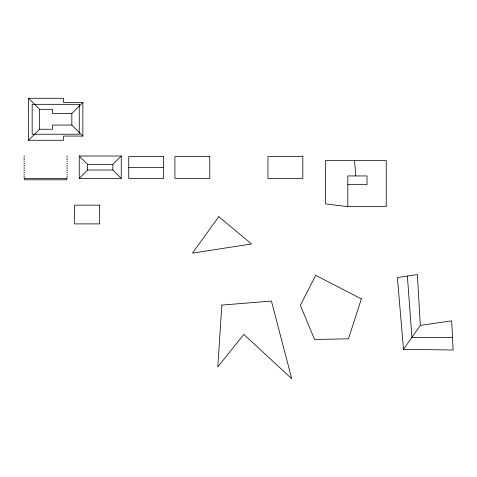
<?xml version="1.0" encoding="UTF-8"?>
<svg xmlns="http://www.w3.org/2000/svg" width="477" height="477" viewBox="0 0 477 477"><rect width="100%" height="100%" fill="white"/><g stroke="black" fill="none" stroke-linecap="round" stroke-linejoin="round"><path stroke-width="0.72" d="M403.488 349.331L420.32 325.397L417.351 274.549L397.401 277.59L403.488 349.331L453.15 350.005L451.671 320.836L420.32 325.397M28.542 140.28L39.567 129.255L39.567 109.305L28.542 98.28L63.548 98.28L63.548 102.477L82.867 102.477L82.867 136.082L63.548 136.082L63.548 140.28L28.542 140.28L28.542 98.28M39.567 109.305L52.524 109.305L52.524 113.502L71.842 113.502L82.867 102.477M79.254 178.404L87.655 170.003L112.858 170.003L121.253 178.404L121.253 156.003L79.254 156.003L79.254 178.404L121.253 178.404M79.254 156.003L87.655 164.404L112.858 164.404L121.253 156.003M82.867 136.082L71.842 125.057L52.524 125.057L52.524 129.255L39.567 129.255M23.85 156.003L24.691 156.003M66.697 156.003L67.531 156.003M23.85 157.839L24.691 157.839M66.697 157.839L67.531 157.839M23.85 159.676L24.691 159.676M66.697 159.676L67.531 159.676M23.85 161.512L24.691 161.512M66.697 161.512L67.531 161.512M23.85 163.355L24.691 163.355M66.697 163.355L67.531 163.355M23.85 165.191L24.691 165.191M66.697 165.191L67.531 165.191M23.85 167.028L24.691 167.028M66.697 167.028L67.531 167.028M128.718 167.469L163.599 167.469M23.85 168.864L24.691 168.864M66.697 168.864L67.531 168.864M23.85 170.7L24.691 170.7M66.697 170.7L67.531 170.7M23.85 172.537L24.691 172.537M66.697 172.537L67.531 172.537M23.85 174.379L24.691 174.379M66.697 174.379L67.531 174.379M23.85 176.216L24.691 176.216M66.697 176.216L67.531 176.216M23.85 178.052L24.691 178.052M66.697 178.052L67.531 178.052M347.811 184.659L367.01 184.659L367.01 175.941L347.811 175.941L347.811 206.648L386.245 206.648L386.245 160.588L325.427 160.588L325.427 203.864L347.811 206.648M452.506 337.364L411.907 337.364L407.376 276.07M354.53 160.588L355.759 175.941M112.858 164.404L112.858 170.003M87.655 164.404L87.655 170.003M71.842 113.502L71.842 125.057M221.841 305.089L217.792 366.95L243.836 334.419L291.733 378.72L271.425 301.059L221.841 305.089M361.351 298.888L348.478 338.801L314.564 339.481L300.361 305.322L315.702 275.342L361.351 298.888M218.812 216.659L192.446 253.126L251.504 243.962L218.812 216.659M79.254 104.326L32.162 104.326L32.162 134.228L79.254 134.228L79.254 104.326M163.599 156.528L128.718 156.528L128.718 178.404L163.599 178.404L163.599 156.528M209.785 156.528L174.91 156.528L174.91 178.404L209.785 178.404L209.785 156.528M302.829 156.528L267.949 156.528L267.949 178.404L302.829 178.404L302.829 156.528M66.697 178.404L24.691 178.404L24.691 179.805L66.697 179.805L66.697 178.404M99.651 205.152L74.656 205.152L74.656 223.898L99.651 223.898L99.651 205.152"/></g></svg>
